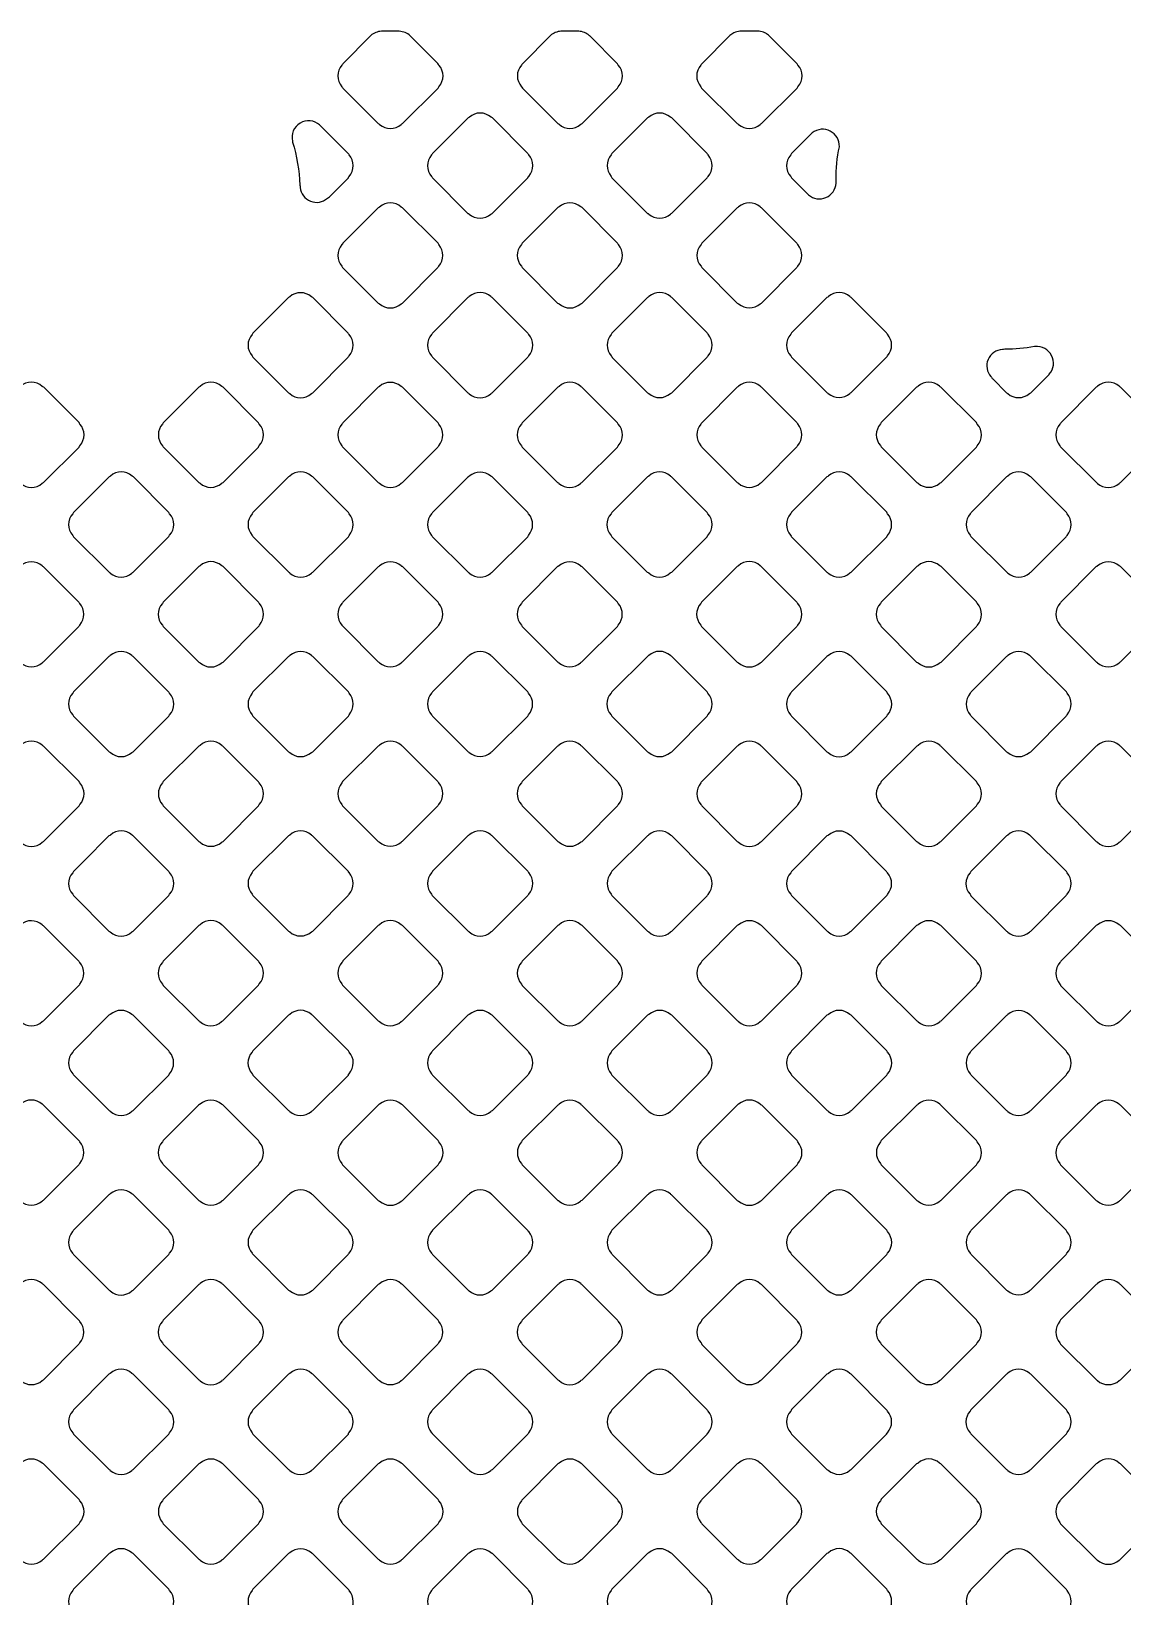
# Model space of a CAD drawing. Extents: x 3811 to 4077, y -444 to -307.
# Drawn here: x 3993.501 to 3994.812, y -378.822 to -376.942 of the extents above; entities that cross this region are included whole.
import ezdxf

# ---------------------------------------------------------------- set-up
doc = ezdxf.new("R2010")
doc.units = 0
doc.layers.add('gbr-dxf', color=7, linetype='Continuous')

msp = doc.modelspace()

# ---------------------------------------------------------------- linework, layer by layer
at = {"layer": 'gbr-dxf', "linetype": 'Continuous'}
for points in [[(3993.8743, -377.0088, -0.103612), (3993.8754, -377.0106), (3993.9179, -377.0531, -0.100054), (3993.9196, -377.0541, 0.379731), (3993.9455, -377.0541, -0.096265), (3993.9472, -377.0531), (3993.9898, -377.0105, -0.096266), (3993.9908, -377.0089, 0.379731), (3993.9908, -376.9829, -0.107718), (3993.9897, -376.981), (3993.9567, -376.948, -0.061973), (3993.9563, -376.9477, 0.180731), (3993.9433, -376.9423), (3993.9218, -376.9423, 0.176204), (3993.9091, -376.9474), (3993.8753, -376.9812, -0.096266), (3993.8743, -376.9828, 0.379731)], [(3994.09, -377.0088, -0.096265), (3994.091, -377.0104), (3994.1336, -377.053, -0.091913), (3994.1351, -377.054, 0.379731), (3994.1611, -377.054, -0.09572), (3994.1627, -377.053), (3994.2052, -377.0105, -0.096266), (3994.2062, -377.0088, 0.379731), (3994.2062, -376.9829, -0.100032), (3994.2052, -376.9812), (3994.1719, -376.9478, -0.034754), (3994.1717, -376.9477, -0.045322), (3994.1714, -376.9474, 0.176073), (3994.1587, -376.9423), (3994.1374, -376.9423, 0.175844), (3994.1247, -376.9474), (3994.091, -376.9812, -0.095916), (3994.09, -376.9828, 0.379731)], [(3994.3053, -377.0089, -0.087549), (3994.3062, -377.0104), (3994.3489, -377.0531, -0.09979), (3994.3507, -377.0541, 0.379731), (3994.3766, -377.0541, -0.096225), (3994.3783, -377.0531), (3994.4209, -377.0105, -0.095916), (3994.4219, -377.0088, 0.379731), (3994.4219, -376.9828, -0.087748), (3994.421, -376.9814), (3994.3864, -376.9468, 0.062876), (3994.3821, -376.9441, 0.090011), (3994.3753, -376.9423), (3994.3523, -376.9423, 0.093619), (3994.3451, -376.9441, 0.075399), (3994.3402, -376.9474), (3994.3063, -376.9813, -0.095916), (3994.3053, -376.9829, 0.379731)], [(3993.9821, -377.0907, 0.379214), (3993.9821, -377.1167, -0.10047), (3993.9831, -377.1184), (3994.0256, -377.1609, -0.096266), (3994.0272, -377.1618, 0.379289), (3994.0532, -377.1619, -0.095866), (3994.0548, -377.1609), (3994.0976, -377.1181, -0.095602), (3994.0986, -377.1165, 0.379214), (3994.0986, -377.0905, -0.096625), (3994.0976, -377.0889), (3994.0551, -377.0464, -0.100115), (3994.0534, -377.0454, 0.379672), (3994.0274, -377.0454, -0.096157), (3994.0258, -377.0464), (3993.9831, -377.0891, -0.095602)], [(3994.1977, -377.0906, 0.379293), (3994.1977, -377.1165, -0.091954), (3994.1986, -377.1181), (3994.2414, -377.1609, -0.087515), (3994.2429, -377.1618, 0.379731), (3994.2689, -377.1618, -0.096265), (3994.2705, -377.1608), (3994.313, -377.1183, -0.096111), (3994.314, -377.1167, 0.379289), (3994.314, -377.0907, -0.103582), (3994.313, -377.089), (3994.2703, -377.0463, -0.091703), (3994.2688, -377.0454, 0.379287), (3994.2429, -377.0454, -0.095612), (3994.2412, -377.0463), (3994.1986, -377.0889, -0.095602)], [(3993.815, -377.0743, -0.028076), (3993.8152, -377.0753, -0.064828), (3993.8239, -377.127, -0.044472), (3993.8244, -377.1299, 0.615546), (3993.8569, -377.1428, -0.047752), (3993.8594, -377.141), (3993.8821, -377.1183, -0.096266), (3993.883, -377.1166, 0.379731), (3993.883, -377.0906, -0.082756), (3993.8822, -377.0893), (3993.8482, -377.0553, -0.0231), (3993.8476, -377.0548, 0.734043)], [(3994.4132, -377.1167, -0.091558), (3994.4141, -377.1182), (3994.4346, -377.1387, 0.623374), (3994.4676, -377.1245), (3994.4676, -377.124, -0.004648), (3994.4676, -377.1209, -0.049597), (3994.4716, -377.0809, 0.635198), (3994.4391, -377.0641), (3994.4141, -377.0891, -0.096266), (3994.4132, -377.0907, 0.379731)], [(3993.8743, -377.2245, -0.091663), (3993.8752, -377.2261), (3993.9177, -377.2686, -0.103446), (3993.9195, -377.2696, 0.379731), (3993.9455, -377.2696, -0.096265), (3993.9471, -377.2686), (3993.9897, -377.226, -0.095916), (3993.9907, -377.2243, 0.379731), (3993.9907, -377.1984, -0.087549), (3993.9898, -377.1969), (3993.9471, -377.1542, -0.091913), (3993.9455, -377.1533, 0.379731), (3993.9196, -377.1533, -0.09572), (3993.9179, -377.1542), (3993.8753, -377.1969, -0.096266), (3993.8743, -377.1985, 0.379731)], [(3994.0898, -377.1984, 0.379293), (3994.0899, -377.2243, -0.103917), (3994.0909, -377.2261), (3994.1334, -377.2686, -0.100054), (3994.1351, -377.2696, 0.379731), (3994.1611, -377.2696, -0.096265), (3994.1627, -377.2687), (3994.2053, -377.226, -0.096111), (3994.2063, -377.2244, 0.379289), (3994.2063, -377.1984, -0.10703), (3994.2053, -377.1966), (3994.1627, -377.154, -0.095628), (3994.1611, -377.1531, 0.379287), (3994.1352, -377.1531, -0.095612), (3994.1335, -377.154), (3994.0908, -377.1968, -0.095602)], [(3994.3055, -377.1984, 0.379293), (3994.3055, -377.2243, -0.092348), (3994.3064, -377.2259), (3994.3491, -377.2686, -0.088202), (3994.3506, -377.2695, 0.379289), (3994.3766, -377.2695, -0.095866), (3994.3782, -377.2686), (3994.4207, -377.226, -0.095602), (3994.4217, -377.2244, 0.379214), (3994.4217, -377.1984, -0.104392), (3994.4207, -377.1966), (3994.3782, -377.1541, -0.091855), (3994.3766, -377.1532, 0.379672), (3994.3507, -377.1532, -0.095612), (3994.349, -377.1542), (3994.3064, -377.1968, -0.095535)], [(3993.7666, -377.3322, -0.091558), (3993.7676, -377.3337), (3993.8102, -377.3764, -0.087515), (3993.8117, -377.3774, 0.379731), (3993.8377, -377.3774, -0.096265), (3993.8393, -377.3764), (3993.8819, -377.3338, -0.095916), (3993.8829, -377.3321, 0.379731), (3993.8829, -377.3062, -0.087549), (3993.882, -377.3047), (3993.8393, -377.262, -0.091913), (3993.8377, -377.2611, 0.379731), (3993.8118, -377.2611, -0.09572), (3993.8101, -377.262), (3993.7676, -377.3046, -0.096266), (3993.7666, -377.3062, 0.379731)], [(3993.982, -377.3322, -0.09572), (3993.983, -377.3338), (3994.0257, -377.3765, -0.091964), (3994.0272, -377.3775, 0.379731), (3994.0532, -377.3775, -0.096265), (3994.0549, -377.3765), (3994.0976, -377.3338, -0.096558), (3994.0986, -377.3321, 0.379731), (3994.0986, -377.3062, -0.082756), (3994.0977, -377.3048), (3994.0547, -377.2618, -0.087515), (3994.0533, -377.2609, 0.379731), (3994.0273, -377.2609, -0.096265), (3994.0257, -377.2619), (3993.983, -377.3046, -0.096266), (3993.982, -377.3062, 0.379731)], [(3994.1977, -377.3321, -0.104099), (3994.1987, -377.3339), (3994.2411, -377.3764, -0.099711), (3994.2428, -377.3773, 0.378858), (3994.2687, -377.3773, -0.095506), (3994.2704, -377.3764), (3994.313, -377.3337, -0.095796), (3994.314, -377.3321, 0.379293), (3994.314, -377.3061, -0.107718), (3994.313, -377.3043), (3994.2706, -377.2619, -0.096266), (3994.2689, -377.2609, 0.379731), (3994.243, -377.2609, -0.09572), (3994.2413, -377.2619), (3994.1986, -377.3046, -0.096023), (3994.1977, -377.3062, 0.379672)], [(3994.4132, -377.3061, 0.379293), (3994.4132, -377.332, -0.092348), (3994.4141, -377.3336), (3994.4568, -377.3763, -0.087638), (3994.4583, -377.3772, 0.379731), (3994.4843, -377.3772, -0.095756), (3994.4859, -377.3762), (3994.5284, -377.3337, -0.09635), (3994.5294, -377.3321, 0.379672), (3994.5294, -377.3061, -0.103621), (3994.5284, -377.3043), (3994.4859, -377.2618, -0.091703), (3994.4843, -377.2609, 0.379239), (3994.4584, -377.2609, -0.095612), (3994.4567, -377.2618), (3994.4141, -377.3044, -0.095796)], [(3994.6536, -377.357, -0.043893), (3994.6557, -377.3598), (3994.6722, -377.3763, -0.095916), (3994.6738, -377.3773, 0.379731), (3994.6998, -377.3773, -0.096117), (3994.7015, -377.3763), (3994.7231, -377.3547, -0.014637), (3994.7237, -377.354, 0.685921), (3994.7065, -377.3209, -0.013507), (3994.7058, -377.321, -0.043407), (3994.6708, -377.3241), (3994.6702, -377.3241, -0.037602), (3994.6673, -377.3244, 0.630266)], [(3993.4433, -377.4139, 0.379293), (3993.4433, -377.4398, -0.095956), (3993.4443, -377.4415), (3993.487, -377.4842, -0.092072), (3993.4886, -377.4851, 0.379289), (3993.5145, -377.4851, -0.095506), (3993.5161, -377.4842), (3993.5588, -377.4415, -0.095602), (3993.5598, -377.4399, 0.379293), (3993.5598, -377.4139, -0.099964), (3993.5588, -377.4122), (3993.5163, -377.3697, -0.104584), (3993.5145, -377.3687, 0.379672), (3993.4885, -377.3686, -0.095612), (3993.4869, -377.3696), (3993.4443, -377.4122, -0.095602)], [(3993.6589, -377.4399, -0.087549), (3993.6598, -377.4414), (3993.7026, -377.4842, -0.083056), (3993.704, -377.485, 0.379731), (3993.73, -377.485, -0.09572), (3993.7316, -377.4841), (3993.7742, -377.4415, -0.096266), (3993.7752, -377.4398, 0.379731), (3993.7752, -377.4139, -0.087314), (3993.7743, -377.4124), (3993.7316, -377.3697, -0.091964), (3993.7301, -377.3687, 0.379731), (3993.7041, -377.3687, -0.096265), (3993.7024, -377.3697), (3993.6599, -377.4123, -0.095916), (3993.6589, -377.4139, 0.379731)], [(3993.8743, -377.4399, -0.087314), (3993.8752, -377.4414), (3993.9179, -377.4841, -0.09979), (3993.9196, -377.4851, 0.379731), (3993.9456, -377.4851, -0.09572), (3993.9472, -377.4841), (3993.9896, -377.4418), (3993.9897, -377.4416, -0.096266), (3993.9907, -377.44, 0.379731), (3993.9907, -377.414, -0.091745), (3993.9898, -377.4125), (3993.9471, -377.3698, -0.096121), (3993.9454, -377.3688, 0.379731), (3993.9194, -377.3688, -0.09572), (3993.9178, -377.3697), (3993.8753, -377.4123, -0.096266), (3993.8743, -377.4139, 0.379731)], [(3994.0898, -377.44, -0.100154), (3994.0908, -377.4417), (3994.1334, -377.4842, -0.095602), (3994.135, -377.4852, 0.379293), (3994.1609, -377.4852, -0.095956), (3994.1626, -377.4842), (3994.2052, -377.4416, -0.096332), (3994.2062, -377.4399, 0.379289), (3994.2062, -377.414, -0.095506), (3994.2052, -377.4123), (3994.1625, -377.3696, -0.082483), (3994.1611, -377.3687, 0.379293), (3994.1351, -377.3687, -0.095956), (3994.1335, -377.3697), (3994.0908, -377.4124, -0.096023), (3994.0898, -377.414, 0.379672)], [(3994.3053, -377.4139, 0.379214), (3994.3054, -377.4399, -0.104392), (3994.3064, -377.4417), (3994.3488, -377.484, -0.09979), (3994.3505, -377.485, 0.379731), (3994.3765, -377.485, -0.09572), (3994.3781, -377.484), (3994.4207, -377.4414, -0.096314), (3994.4217, -377.4398, 0.379703), (3994.4217, -377.4138, -0.107598), (3994.4207, -377.412), (3994.3782, -377.3695, -0.095935), (3994.3766, -377.3686, 0.379196), (3994.3507, -377.3686, -0.096157), (3994.349, -377.3695), (3994.3063, -377.4123, -0.095602)], [(3994.5209, -377.4397, -0.09148), (3994.5218, -377.4413), (3994.5646, -377.4841, -0.089936), (3994.5662, -377.485, 0.379506), (3994.5921, -377.485, -0.096117), (3994.5937, -377.484), (3994.595, -377.4828), (3994.6362, -377.4416, -0.096214), (3994.6372, -377.4399, 0.379672), (3994.6372, -377.414, -0.103621), (3994.6362, -377.4122), (3994.5936, -377.3695, -0.091364), (3994.592, -377.3686, 0.379293), (3994.5661, -377.3686, -0.095956), (3994.5644, -377.3696), (3994.5219, -377.4121, -0.096332), (3994.5209, -377.4138, 0.379289)], [(3994.7364, -377.4399, -0.091476), (3994.7373, -377.4414), (3994.7802, -377.4843, -0.08752), (3994.7816, -377.4852, 0.379293), (3994.8076, -377.4852, -0.096119), (3994.8092, -377.4842), (3994.852, -377.4415, -0.096128), (3994.8529, -377.4398, 0.379321), (3994.853, -377.4139, -0.082704), (3994.8521, -377.4125), (3994.8091, -377.3695, -0.08752), (3994.8076, -377.3686, 0.379293), (3994.7817, -377.3686, -0.09572), (3994.78, -377.3696), (3994.7374, -377.4123, -0.096111), (3994.7364, -377.4139, 0.379289)], [(3993.5511, -377.5218, 0.379293), (3993.5511, -377.5477, -0.087748), (3993.552, -377.5492), (3993.5948, -377.592, -0.082966), (3993.5962, -377.5929, 0.379289), (3993.6222, -377.5929, -0.095866), (3993.6238, -377.5919), (3993.6666, -377.5491, -0.095796), (3993.6675, -377.5475, 0.379293), (3993.6675, -377.5216, -0.092139), (3993.6666, -377.52), (3993.624, -377.4774, -0.096214), (3993.6224, -377.4764, 0.379672), (3993.5964, -377.4764, -0.095612), (3993.5948, -377.4774), (3993.552, -377.5201, -0.095602)], [(3993.7666, -377.5476, -0.087314), (3993.7675, -377.5491), (3993.8105, -377.592, -0.083121), (3993.8119, -377.5929, 0.379731), (3993.8378, -377.5929, -0.096265), (3993.8395, -377.5919), (3993.8821, -377.5493, -0.095916), (3993.883, -377.5477, 0.379731), (3993.883, -377.5217, -0.087549), (3993.8821, -377.5202), (3993.8393, -377.4774, -0.091913), (3993.8377, -377.4764, 0.379731), (3993.8118, -377.4764, -0.09572), (3993.8101, -377.4774), (3993.7676, -377.52, -0.096266), (3993.7666, -377.5216, 0.379731)], [(3993.9821, -377.5477, -0.091581), (3993.983, -377.5492), (3994.0258, -377.592, -0.08752), (3994.0273, -377.5929, 0.379293), (3994.0532, -377.5929, -0.096119), (3994.0549, -377.5919), (3994.0975, -377.5493, -0.096023), (3994.0984, -377.5477, 0.379289), (3994.0985, -377.5217, -0.087248), (3994.0975, -377.5202), (3994.0548, -377.4775, -0.09197), (3994.0532, -377.4766, 0.379293), (3994.0273, -377.4766, -0.096265), (3994.0257, -377.4775), (3994.0255, -377.4777), (3993.9831, -377.5201, -0.096314), (3993.9821, -377.5217, 0.379703)], [(3994.1975, -377.5477, -0.099812), (3994.1985, -377.5494), (3994.241, -377.5919, -0.095628), (3994.2427, -377.5928, 0.379731), (3994.2686, -377.5928, -0.096265), (3994.2703, -377.5919), (3994.3129, -377.5492, -0.095916), (3994.3139, -377.5476, 0.379731), (3994.3139, -377.5216, -0.096265), (3994.3129, -377.52), (3994.2702, -377.4773, -0.083056), (3994.2688, -377.4764, 0.379731), (3994.2428, -377.4764, -0.09572), (3994.2412, -377.4774), (3994.1985, -377.5201, -0.096266), (3994.1975, -377.5217, 0.379731)], [(3994.4131, -377.5475, -0.105621), (3994.4141, -377.5494), (3994.4566, -377.5919, -0.099711), (3994.4583, -377.5929, 0.379293), (3994.4843, -377.5928, -0.095956), (3994.4859, -377.5919), (3994.5285, -377.5492, -0.096214), (3994.5295, -377.5476, 0.379672), (3994.5295, -377.5217, -0.107598), (3994.5285, -377.5198), (3994.4859, -377.4772, -0.095602), (3994.4843, -377.4763, 0.379293), (3994.4584, -377.4763, -0.095956), (3994.4567, -377.4773), (3994.414, -377.5199, -0.096128), (3994.4131, -377.5216, 0.379506)], [(3994.6287, -377.5475, -0.089489), (3994.6296, -377.5491), (3994.6725, -377.592, -0.085481), (3994.674, -377.5929, 0.379506), (3994.6999, -377.5929, -0.095973), (3994.7015, -377.5919), (3994.7441, -377.5493, -0.096214), (3994.7451, -377.5477, 0.379672), (3994.7451, -377.5217, -0.091581), (3994.7442, -377.5202), (3994.7014, -377.4774, -0.095602), (3994.6998, -377.4764, 0.379293), (3994.6739, -377.4764, -0.095956), (3994.6722, -377.4774), (3994.6297, -377.52, -0.096128), (3994.6287, -377.5216, 0.379155)], [(3993.4434, -377.6554, -0.103612), (3993.4445, -377.6571), (3993.4868, -377.6995, -0.100054), (3993.4886, -377.7005, 0.379731), (3993.5145, -377.7005, -0.096265), (3993.5162, -377.6995), (3993.5587, -377.657, -0.095916), (3993.5596, -377.6554, 0.379731), (3993.5596, -377.6294, -0.091745), (3993.5587, -377.6279), (3993.5161, -377.5853, -0.096266), (3993.5145, -377.5843, 0.379731), (3993.4885, -377.5843, -0.09572), (3993.4869, -377.5853), (3993.4444, -377.6277, -0.096266), (3993.4434, -377.6294, 0.379731)], [(3993.6588, -377.6295, 0.379293), (3993.6588, -377.6554, -0.087314), (3993.6597, -377.6569), (3993.7026, -377.6998, -0.083343), (3993.704, -377.7007, 0.379672), (3993.73, -377.7007, -0.096117), (3993.7316, -377.6997), (3993.7744, -377.657, -0.095796), (3993.7754, -377.6553, 0.379214), (3993.7753, -377.6294, -0.091954), (3993.7744, -377.6278), (3993.7317, -377.5851, -0.096314), (3993.73, -377.5841, 0.379703), (3993.7041, -377.5841, -0.095612), (3993.7025, -377.5851), (3993.6597, -377.6278, -0.095796)], [(3993.8744, -377.6554, -0.082787), (3993.8753, -377.6568), (3993.918, -377.6995, -0.095602), (3993.9196, -377.7005, 0.379214), (3993.9456, -377.7005, -0.096625), (3993.9472, -377.6995), (3993.9897, -377.657, -0.095916), (3993.9907, -377.6554, 0.379289), (3993.9907, -377.6294, -0.092061), (3993.9898, -377.6279), (3993.9472, -377.5852, -0.095796), (3993.9455, -377.5843, 0.379293), (3993.9196, -377.5843, -0.096119), (3993.9179, -377.5853), (3993.8754, -377.6278, -0.095819), (3993.8744, -377.6295, 0.379289)], [(3994.0898, -377.6554, -0.091558), (3994.0908, -377.657), (3994.1335, -377.6997, -0.087515), (3994.1349, -377.7006, 0.379731), (3994.1609, -377.7006, -0.096265), (3994.1626, -377.6996), (3994.2052, -377.657, -0.095916), (3994.2061, -377.6554, 0.379731), (3994.2061, -377.6294, -0.087549), (3994.2052, -377.6279), (3994.1625, -377.5852, -0.091913), (3994.161, -377.5843, 0.379731), (3994.135, -377.5843, -0.09572), (3994.1334, -377.5852), (3994.0908, -377.6278, -0.096266), (3994.0898, -377.6294, 0.379731)], [(3994.3052, -377.6554, -0.099645), (3994.3062, -377.6571), (3994.3489, -377.6997, -0.095602), (3994.3505, -377.7007, 0.379293), (3994.3765, -377.7007, -0.095956), (3994.3781, -377.6997), (3994.4207, -377.6571, -0.096111), (3994.4217, -377.6554, 0.379229), (3994.4217, -377.6295, -0.095866), (3994.4207, -377.6278), (3994.3779, -377.585, -0.083), (3994.3765, -377.5841, 0.37925), (3994.3505, -377.5841, -0.096625), (3994.3489, -377.5851), (3994.3062, -377.6278, -0.096214), (3994.3052, -377.6294, 0.379672)], [(3994.5209, -377.6554, -0.103621), (3994.5219, -377.6571), (3994.5644, -377.6997, -0.099711), (3994.5661, -377.7007, 0.379293), (3994.5921, -377.7007, -0.095956), (3994.5937, -377.6997), (3994.6364, -377.6571, -0.096023), (3994.6373, -377.6554, 0.379672), (3994.6374, -377.6295, -0.107475), (3994.6363, -377.6276), (3994.5938, -377.5851, -0.095602), (3994.5921, -377.5841, 0.379214), (3994.5662, -377.5841, -0.096625), (3994.5645, -377.5851), (3994.5219, -377.6278, -0.096214), (3994.5209, -377.6294, 0.379672)], [(3994.7365, -377.6554, -0.087748), (3994.7374, -377.6569), (3994.7802, -377.6997, -0.083651), (3994.7816, -377.7006, 0.379229), (3994.8076, -377.7006, -0.095866), (3994.8092, -377.6996), (3994.8519, -377.657, -0.095585), (3994.8528, -377.6553, 0.379324), (3994.8528, -377.6294, -0.091581), (3994.8519, -377.6278), (3994.8093, -377.5852, -0.095602), (3994.8076, -377.5842, 0.379293), (3994.7817, -377.5843, -0.096265), (3994.78, -377.5852), (3994.7375, -377.6278, -0.095916), (3994.7365, -377.6294, 0.379731)], [(3993.5511, -377.7631, -0.095506), (3993.552, -377.7647), (3993.5948, -377.8075, -0.091317), (3993.5964, -377.8084, 0.378906), (3993.6223, -377.8084, -0.095866), (3993.6239, -377.8074), (3993.6666, -377.7648, -0.095895), (3993.6675, -377.7632, 0.379293), (3993.6675, -377.7372, -0.083235), (3993.6666, -377.7358), (3993.6237, -377.6929, -0.087639), (3993.6222, -377.692, 0.379731), (3993.5963, -377.692, -0.09572), (3993.5946, -377.6929), (3993.5521, -377.7355, -0.096332), (3993.5511, -377.7371, 0.379289)], [(3993.7666, -377.7632, -0.087254), (3993.7675, -377.7647), (3993.8104, -377.8075, -0.082483), (3993.8117, -377.8084, 0.378906), (3993.8377, -377.8084, -0.095506), (3993.8393, -377.8074), (3993.8821, -377.7647, -0.095602), (3993.8831, -377.763, 0.379293), (3993.883, -377.7371, -0.091954), (3993.8821, -377.7355), (3993.8395, -377.6929, -0.096266), (3993.8379, -377.692, 0.379731), (3993.8119, -377.692, -0.09572), (3993.8103, -377.6929), (3993.7676, -377.7356, -0.096023), (3993.7666, -377.7373, 0.379672)], [(3993.9821, -377.7631, -0.087343), (3993.983, -377.7646), (3994.0259, -377.8074, -0.082648), (3994.0273, -377.8083, 0.378943), (3994.0532, -377.8083, -0.095866), (3994.0548, -377.8073), (3994.0975, -377.7647, -0.095602), (3994.0985, -377.763, 0.379293), (3994.0984, -377.7371, -0.087748), (3994.0975, -377.7356), (3994.0548, -377.6929, -0.091964), (3994.0533, -377.692, 0.379731), (3994.0273, -377.692, -0.096265), (3994.0257, -377.6929), (3993.9831, -377.7355, -0.096314), (3993.9821, -377.7371, 0.379703)], [(3994.1975, -377.7631, -0.09572), (3994.1985, -377.7647), (3994.2412, -377.8074, -0.092072), (3994.2428, -377.8084, 0.379289), (3994.2687, -377.8084, -0.095506), (3994.2704, -377.8074), (3994.3129, -377.7649, -0.095796), (3994.3139, -377.7632, 0.378943), (3994.3139, -377.7373, -0.099971), (3994.3129, -377.7356), (3994.2701, -377.6928, -0.087645), (3994.2687, -377.6919, 0.379293), (3994.2427, -377.6919, -0.095956), (3994.2411, -377.6929), (3994.1985, -377.7355, -0.096266), (3994.1975, -377.7371, 0.379731)], [(3994.413, -377.7632, -0.099645), (3994.414, -377.7649), (3994.4567, -377.8075, -0.095535), (3994.4583, -377.8085, 0.379214), (3994.4843, -377.8085, -0.095956), (3994.4859, -377.8075), (3994.5285, -377.7649, -0.095819), (3994.5295, -377.7633, 0.379289), (3994.5295, -377.7373, -0.095866), (3994.5286, -377.7357), (3994.4857, -377.6928, -0.083), (3994.4843, -377.6919, 0.379293), (3994.4584, -377.6919, -0.096625), (3994.4567, -377.6929), (3994.414, -377.7356, -0.096121), (3994.4131, -377.7372, 0.379672)], [(3994.6287, -377.7632, -0.099645), (3994.6297, -377.7649), (3994.6722, -377.8074, -0.095602), (3994.6738, -377.8084, 0.379293), (3994.6998, -377.8084, -0.096265), (3994.7014, -377.8074), (3994.7441, -377.7647, -0.096314), (3994.7451, -377.763, 0.379672), (3994.7451, -377.7371, -0.096157), (3994.7442, -377.7355), (3994.7016, -377.6929, -0.099849), (3994.6999, -377.6919, 0.379293), (3994.674, -377.692, -0.096625), (3994.6723, -377.6929), (3994.6297, -377.7356, -0.096121), (3994.6287, -377.7373, 0.379672)], [(3993.4433, -377.8709, -0.099645), (3993.4443, -377.8726), (3993.4869, -377.9152, -0.095824), (3993.4886, -377.9162, 0.379293), (3993.5145, -377.9162, -0.096625), (3993.5162, -377.9152), (3993.5285, -377.9029), (3993.5588, -377.8726, -0.096214), (3993.5598, -377.8709, 0.379672), (3993.5598, -377.845, -0.091581), (3993.5589, -377.8434), (3993.5161, -377.8007, -0.095602), (3993.5145, -377.7997, 0.379293), (3993.4885, -377.7997, -0.095956), (3993.4869, -377.8007), (3993.4443, -377.8433, -0.096214), (3993.4433, -377.8449, 0.379672)], [(3993.6589, -377.8709, -0.095649), (3993.6599, -377.8725), (3993.7025, -377.9151, -0.091913), (3993.704, -377.9161, 0.379731), (3993.73, -377.9161, -0.09572), (3993.7316, -377.9151), (3993.7743, -377.8725, -0.095602), (3993.7752, -377.8709, 0.378906), (3993.7752, -377.8449, -0.082704), (3993.7744, -377.8435), (3993.7315, -377.8007, -0.08752), (3993.73, -377.7998, 0.378815), (3993.7041, -377.7998, -0.095506), (3993.7025, -377.8007), (3993.6599, -377.8433, -0.095296), (3993.6589, -377.845, 0.379239)], [(3993.8743, -377.8709, -0.082704), (3993.8751, -377.8723), (3993.9179, -377.9151, -0.095602), (3993.9195, -377.916, 0.379293), (3993.9455, -377.916, -0.096265), (3993.9471, -377.915), (3993.9897, -377.8724, -0.095916), (3993.9907, -377.8708, 0.379731), (3993.9907, -377.8448, -0.096265), (3993.9897, -377.8432), (3993.9473, -377.8007, -0.100335), (3993.9455, -377.7997, 0.379672), (3993.9196, -377.7997, -0.095612), (3993.918, -377.8006), (3993.8752, -377.8434, -0.095602), (3993.8743, -377.845, 0.378906)], [(3994.0898, -377.8708, -0.087314), (3994.0907, -377.8723), (3994.1337, -377.9152, -0.083056), (3994.1351, -377.9161, 0.379731), (3994.161, -377.9161, -0.09572), (3994.1627, -377.9151), (3994.2053, -377.8725, -0.096266), (3994.2063, -377.8709, 0.379731), (3994.2063, -377.8449, -0.087314), (3994.2053, -377.8434), (3994.1625, -377.8006, -0.091913), (3994.161, -377.7997, 0.379731), (3994.135, -377.7997, -0.09572), (3994.1334, -377.8006), (3994.0908, -377.8432, -0.096266), (3994.0898, -377.8448, 0.379731)], [(3994.3053, -377.8449, 0.379214), (3994.3054, -377.8709, -0.096625), (3994.3063, -377.8725), (3994.3491, -377.9152, -0.091913), (3994.3506, -377.9162, 0.379731), (3994.3766, -377.9162, -0.09572), (3994.3782, -377.9152), (3994.4207, -377.8727, -0.096332), (3994.4217, -377.8711, 0.379321), (3994.4217, -377.8451, -0.099643), (3994.4207, -377.8434), (3994.378, -377.8007, -0.087645), (3994.3765, -377.7997, 0.378815), (3994.3506, -377.7997, -0.095866), (3994.3489, -377.8007), (3994.3063, -377.8433, -0.095602)], [(3994.5209, -377.871, -0.099713), (3994.5219, -377.8727), (3994.5644, -377.9152, -0.095535), (3994.566, -377.9162, 0.379293), (3994.592, -377.9162, -0.096625), (3994.5936, -377.9152), (3994.6362, -377.8726, -0.096111), (3994.6372, -377.8709, 0.379289), (3994.6372, -377.845, -0.095866), (3994.6363, -377.8434), (3994.5935, -377.8006, -0.083), (3994.5921, -377.7997, 0.379293), (3994.5662, -377.7998, -0.096625), (3994.5645, -377.8007), (3994.5219, -377.8434, -0.096314), (3994.5209, -377.8451, 0.379672)], [(3994.7364, -377.8709, -0.099645), (3994.7374, -377.8726), (3994.78, -377.9153, -0.095602), (3994.7816, -377.9162, 0.379293), (3994.8076, -377.9162, -0.095956), (3994.8092, -377.9152), (3994.852, -377.8725, -0.096314), (3994.8529, -377.8709, 0.379703), (3994.853, -377.8449, -0.095612), (3994.852, -377.8433), (3994.8093, -377.8006, -0.099849), (3994.8076, -377.7996, 0.379293), (3994.7817, -377.7997, -0.09572), (3994.78, -377.8006), (3994.7374, -377.8433, -0.096214), (3994.7364, -377.845, 0.379672)], [(3993.5511, -377.9787, -0.091745), (3993.552, -377.9803), (3993.5947, -378.023, -0.087638), (3993.5962, -378.0239, 0.379731), (3993.6222, -378.0239, -0.096265), (3993.6238, -378.0229), (3993.6665, -377.9802, -0.095916), (3993.6675, -377.9786, 0.379731), (3993.6675, -377.9526, -0.083172), (3993.6666, -377.9512), (3993.6238, -377.9084, -0.087516), (3993.6224, -377.9075, 0.379731), (3993.5964, -377.9075, -0.095612), (3993.5947, -377.9085), (3993.5644, -377.9388), (3993.5521, -377.9511, -0.095628), (3993.5511, -377.9528, 0.379731)], [(3993.7666, -377.9786, -0.095866), (3993.7676, -377.9802), (3993.8102, -378.0229, -0.091364), (3993.8117, -378.0238, 0.379214), (3993.8377, -378.0238, -0.096625), (3993.8393, -378.0228), (3993.8819, -377.9802, -0.096121), (3993.8829, -377.9786, 0.379672), (3993.8829, -377.9526, -0.083163), (3993.8821, -377.9512), (3993.8392, -377.9084, -0.087175), (3993.8377, -377.9075, 0.379293), (3993.8118, -377.9075, -0.095956), (3993.8101, -377.9085), (3993.7676, -377.951, -0.096128), (3993.7666, -377.9526, 0.379289)], [(3993.982, -377.9786, -0.087248), (3993.9829, -377.9801), (3994.0259, -378.0231, -0.082483), (3994.0273, -378.0239, 0.379293), (3994.0532, -378.0239, -0.095956), (3994.0549, -378.0229), (3994.0976, -377.9802, -0.095916), (3994.0986, -377.9786, 0.379731), (3994.0986, -377.9526, -0.091745), (3994.0976, -377.951), (3994.0549, -377.9083, -0.096111), (3994.0533, -377.9074, 0.379321), (3994.0273, -377.9073, -0.095506), (3994.0257, -377.9083), (3993.983, -377.951, -0.095796), (3993.982, -377.9527, 0.378815)], [(3994.1977, -377.9526, 0.379293), (3994.1977, -377.9786, -0.091558), (3994.1986, -377.9802), (3994.2414, -378.023, -0.087638), (3994.2429, -378.0239, 0.379289), (3994.2689, -378.0239, -0.095506), (3994.2705, -378.0229), (3994.3131, -377.9804, -0.095602), (3994.314, -377.9788, 0.379293), (3994.314, -377.9528, -0.099964), (3994.313, -377.9511), (3994.2703, -377.9084, -0.087978), (3994.2688, -377.9075, 0.379672), (3994.2429, -377.9074, -0.095612), (3994.2412, -377.9084), (3994.1986, -377.951, -0.095796)], [(3994.4132, -377.9787, -0.096157), (3994.4141, -377.9803), (3994.4568, -378.023, -0.09197), (3994.4583, -378.0239, 0.379293), (3994.4843, -378.0239, -0.096625), (3994.4859, -378.0229), (3994.5284, -377.9804, -0.096111), (3994.5294, -377.9788, 0.379289), (3994.5294, -377.9528, -0.099643), (3994.5284, -377.9511), (3994.4858, -377.9085, -0.08752), (3994.4843, -377.9076, 0.379293), (3994.4584, -377.9076, -0.096625), (3994.4567, -377.9086), (3994.4142, -377.9511, -0.096314), (3994.4132, -377.9528, 0.379672)], [(3994.6285, -377.9787, -0.095649), (3994.6295, -377.9804), (3994.6723, -378.0231, -0.091364), (3994.6738, -378.0241, 0.379293), (3994.6998, -378.024, -0.096265), (3994.7014, -378.0231), (3994.7441, -377.9803, -0.096111), (3994.7451, -377.9787, 0.379289), (3994.7451, -377.9527, -0.082787), (3994.7443, -377.9514), (3994.7013, -377.9084, -0.08752), (3994.6998, -377.9075, 0.379293), (3994.6739, -377.9075, -0.096119), (3994.6722, -377.9085), (3994.6295, -377.9511, -0.096214), (3994.6286, -377.9528, 0.379703)], [(3993.4434, -378.0604, 0.379293), (3993.4434, -378.0864, -0.095956), (3993.4444, -378.088), (3993.487, -378.1306, -0.092072), (3993.4886, -378.1316, 0.379289), (3993.5145, -378.1316, -0.095506), (3993.5161, -378.1306), (3993.5587, -378.0881, -0.095796), (3993.5597, -378.0864, 0.379293), (3993.5596, -378.0605, -0.09572), (3993.5587, -378.0588), (3993.5162, -378.0164, -0.10046), (3993.5145, -378.0154, 0.379321), (3993.4885, -378.0153, -0.09527), (3993.4869, -378.0163), (3993.4444, -378.0588, -0.095602)], [(3993.6588, -378.0864, -0.094605), (3993.6598, -378.088), (3993.7024, -378.1307, -0.087175), (3993.7039, -378.1316, 0.379293), (3993.7299, -378.1316, -0.095956), (3993.7315, -378.1306), (3993.7742, -378.0879, -0.096214), (3993.7752, -378.0863, 0.379672), (3993.7752, -378.0603, -0.082792), (3993.7744, -378.0589), (3993.7315, -378.0161, -0.08752), (3993.73, -378.0152, 0.379293), (3993.7041, -378.0152, -0.09572), (3993.7024, -378.0162), (3993.6598, -378.0588, -0.096227), (3993.6588, -378.0605, 0.379415)], [(3993.8743, -378.0863, -0.09148), (3993.8752, -378.0879), (3993.9179, -378.1305, -0.103498), (3993.9196, -378.1316, 0.379293), (3993.9456, -378.1315, -0.095956), (3993.9472, -378.1306), (3993.9897, -378.0881, -0.096214), (3993.9907, -378.0864, 0.379672), (3993.9907, -378.0605, -0.087613), (3993.9898, -378.059), (3993.947, -378.0161, -0.091578), (3993.9454, -378.0152, 0.379293), (3993.9194, -378.0152, -0.095956), (3993.9178, -378.0162), (3993.8753, -378.0587, -0.096332), (3993.8743, -378.0604, 0.379289)], [(3994.0899, -378.0864, -0.091685), (3994.0908, -378.088), (3994.1336, -378.1308, -0.087516), (3994.1351, -378.1317, 0.379731), (3994.1611, -378.1317, -0.09572), (3994.1627, -378.1307), (3994.2053, -378.0881, -0.095628), (3994.2063, -378.0865, 0.379731), (3994.2063, -378.0605, -0.104215), (3994.2053, -378.0587), (3994.1627, -378.0161, -0.091964), (3994.1611, -378.0152, 0.379731), (3994.1351, -378.0152, -0.096265), (3994.1335, -378.0161), (3994.0908, -378.0588, -0.095916), (3994.0899, -378.0604, 0.379731)], [(3994.3055, -378.0864, -0.091581), (3994.3064, -378.0879), (3994.3492, -378.1307, -0.086956), (3994.3506, -378.1316, 0.378943), (3994.3766, -378.1316, -0.095866), (3994.3782, -378.1306), (3994.4207, -378.0881, -0.095796), (3994.4217, -378.0864, 0.378894), (3994.4217, -378.0605, -0.099534), (3994.4207, -378.0588), (3994.3781, -378.0162, -0.086956), (3994.3766, -378.0153, 0.379214), (3994.3507, -378.0153, -0.096625), (3994.349, -378.0163), (3994.3065, -378.0588, -0.096121), (3994.3055, -378.0604, 0.379672)], [(3994.5209, -378.0864, -0.096157), (3994.5218, -378.088), (3994.5646, -378.1308, -0.091364), (3994.5661, -378.1317, 0.379214), (3994.5921, -378.1317, -0.096625), (3994.5937, -378.1307), (3994.6362, -378.0882, -0.095916), (3994.6372, -378.0866, 0.379289), (3994.6372, -378.0606, -0.099971), (3994.6362, -378.0589), (3994.5935, -378.0162, -0.08752), (3994.592, -378.0153, 0.379214), (3994.5661, -378.0153, -0.095956), (3994.5644, -378.0163), (3994.5219, -378.0588, -0.096023), (3994.5209, -378.0604, 0.379672)], [(3994.7364, -378.0865, -0.095506), (3994.7373, -378.0882), (3994.78, -378.1308, -0.091205), (3994.7815, -378.1318, 0.379214), (3994.8075, -378.1317, -0.095956), (3994.8091, -378.1308), (3994.8518, -378.088, -0.096023), (3994.8528, -378.0864, 0.379672), (3994.8528, -378.0604, -0.082876), (3994.852, -378.059), (3994.8091, -378.0162, -0.08752), (3994.8076, -378.0153, 0.37925), (3994.7817, -378.0153, -0.096625), (3994.78, -378.0163), (3994.7374, -378.059, -0.096332), (3994.7364, -378.0606, 0.379289)], [(3993.5511, -378.1941, -0.087248), (3993.552, -378.1956), (3993.5948, -378.2384, -0.082648), (3993.5962, -378.2393, 0.379293), (3993.6222, -378.2393, -0.096265), (3993.6238, -378.2383), (3993.6664, -378.1957, -0.095916), (3993.6674, -378.1941, 0.379731), (3993.6674, -378.1681, -0.087549), (3993.6665, -378.1666), (3993.6238, -378.1239, -0.091804), (3993.6222, -378.123, 0.379672), (3993.5963, -378.123, -0.096157), (3993.5946, -378.124), (3993.552, -378.1666, -0.095602), (3993.5511, -378.1682, 0.378906)], [(3993.7665, -378.1941, -0.094068), (3993.7674, -378.1957), (3993.8103, -378.2385, -0.086956), (3993.8117, -378.2394, 0.379293), (3993.8377, -378.2394, -0.095956), (3993.8393, -378.2385), (3993.8821, -378.1957, -0.096214), (3993.883, -378.1941, 0.379672), (3993.8831, -378.1681, -0.082792), (3993.8822, -378.1667), (3993.8392, -378.1238, -0.086956), (3993.8377, -378.1229, 0.379293), (3993.8118, -378.1229, -0.095956), (3993.8101, -378.1239), (3993.7675, -378.1665, -0.096128), (3993.7665, -378.1682, 0.379506)], [(3993.9821, -378.1941, -0.095506), (3993.9831, -378.1958), (3994.0258, -378.2385, -0.09197), (3994.0274, -378.2394, 0.378943), (3994.0533, -378.2394, -0.095506), (3994.055, -378.2385), (3994.0976, -378.1958, -0.095535), (3994.0986, -378.1942, 0.379214), (3994.0986, -378.1682, -0.083792), (3994.0977, -378.1668), (3994.0547, -378.1239, -0.087638), (3994.0533, -378.123, 0.379731), (3994.0273, -378.123, -0.096265), (3994.0257, -378.124), (3993.9831, -378.1665, -0.096111), (3993.9821, -378.1682, 0.379321)], [(3994.1977, -378.1683, 0.379293), (3994.1977, -378.1942, -0.091956), (3994.1986, -378.1958), (3994.2413, -378.2385, -0.087516), (3994.2428, -378.2394, 0.379289), (3994.2687, -378.2394, -0.095866), (3994.2704, -378.2385), (3994.313, -378.1958, -0.095796), (3994.314, -378.1941, 0.379293), (3994.314, -378.1682, -0.104392), (3994.313, -378.1664), (3994.2705, -378.1239, -0.09246), (3994.2689, -378.123, 0.379672), (3994.243, -378.123, -0.096157), (3994.2413, -378.1239), (3994.1986, -378.1666, -0.095796)], [(3994.4132, -378.1941, -0.091558), (3994.4141, -378.1957), (3994.457, -378.2385, -0.087857), (3994.4584, -378.2394, 0.379672), (3994.4844, -378.2394, -0.096157), (3994.486, -378.2385), (3994.5286, -378.1959, -0.095602), (3994.5295, -378.1943, 0.378906), (3994.5295, -378.1683, -0.099534), (3994.5285, -378.1666), (3994.4858, -378.1239, -0.086956), (3994.4843, -378.123, 0.379293), (3994.4584, -378.123, -0.095956), (3994.4567, -378.124), (3994.4142, -378.1665, -0.096266), (3994.4132, -378.1681, 0.379731)], [(3994.6287, -378.1942, -0.095506), (3994.6297, -378.1959), (3994.6723, -378.2385, -0.09197), (3994.6738, -378.2394, 0.379293), (3994.6998, -378.2394, -0.09572), (3994.7014, -378.2384), (3994.7439, -378.1959, -0.096214), (3994.7449, -378.1943, 0.379703), (3994.7449, -378.1683, -0.100154), (3994.7439, -378.1666), (3994.7013, -378.124, -0.087645), (3994.6998, -378.1231, 0.379293), (3994.6739, -378.1231, -0.095956), (3994.6722, -378.1241), (3994.6297, -378.1666, -0.096332), (3994.6287, -378.1683, 0.379289)], [(3993.4433, -378.276, 0.379293), (3993.4433, -378.3019, -0.096625), (3993.4443, -378.3036), (3993.4869, -378.3461, -0.091964), (3993.4884, -378.3471, 0.379731), (3993.5144, -378.3471, -0.096265), (3993.516, -378.3461), (3993.5587, -378.3035, -0.096121), (3993.5596, -378.3018, 0.379672), (3993.5597, -378.2759, -0.100266), (3993.5587, -378.2742), (3993.5162, -378.2317, -0.103498), (3993.5145, -378.2307, 0.378906), (3993.4885, -378.2307, -0.095506), (3993.4869, -378.2317), (3993.4443, -378.2743, -0.095394)], [(3993.6588, -378.3018, -0.087248), (3993.6597, -378.3033), (3993.7027, -378.3463, -0.082483), (3993.704, -378.3471, 0.379293), (3993.73, -378.3471, -0.095956), (3993.7316, -378.3461), (3993.7742, -378.3036, -0.096332), (3993.7752, -378.3019, 0.379289), (3993.7752, -378.276, -0.087248), (3993.7743, -378.2745), (3993.7315, -378.2316, -0.091364), (3993.7299, -378.2307, 0.379293), (3993.704, -378.2307, -0.095956), (3993.7023, -378.2317), (3993.6598, -378.2742, -0.096332), (3993.6588, -378.2759, 0.379289)], [(3993.8743, -378.302, -0.087343), (3993.8752, -378.3034), (3993.9179, -378.3462, -0.099711), (3993.9196, -378.3472, 0.379293), (3993.9456, -378.3472, -0.095956), (3993.9472, -378.3462), (3993.9899, -378.3036, -0.096214), (3993.9908, -378.3019, 0.379672), (3993.9909, -378.276, -0.087343), (3993.9899, -378.2745), (3993.9471, -378.2316, -0.091364), (3993.9455, -378.2307, 0.379293), (3993.9196, -378.2307, -0.095956), (3993.9179, -378.2317), (3993.8753, -378.2744, -0.096214), (3993.8743, -378.276, 0.379672)], [(3994.0899, -378.3019, -0.095866), (3994.0909, -378.3036), (3994.1335, -378.3462, -0.09197), (3994.1351, -378.3471, 0.379293), (3994.161, -378.3471, -0.096625), (3994.1627, -378.3461), (3994.2053, -378.3036, -0.095916), (3994.2063, -378.3019, 0.379731), (3994.2063, -378.2759, -0.083235), (3994.2054, -378.2745), (3994.1626, -378.2317, -0.088202), (3994.1611, -378.2308, 0.379289), (3994.1351, -378.2308, -0.095866), (3994.1335, -378.2318), (3994.0909, -378.2744, -0.095796), (3994.0899, -378.276, 0.378906)], [(3994.3054, -378.3019, -0.09572), (3994.3064, -378.3035), (3994.3491, -378.3463, -0.091437), (3994.3506, -378.3472, 0.379731), (3994.3766, -378.3472, -0.096265), (3994.3782, -378.3462), (3994.4209, -378.3036, -0.095916), (3994.4218, -378.302, 0.379731), (3994.4218, -378.276, -0.100266), (3994.4208, -378.2743), (3994.3784, -378.2318, -0.103868), (3994.3766, -378.2307, 0.379731), (3994.3506, -378.2307, -0.095756), (3994.349, -378.2317), (3994.3064, -378.2743, -0.096266), (3994.3054, -378.2759, 0.379731)], [(3994.521, -378.276, 0.379293), (3994.521, -378.3019, -0.091954), (3994.522, -378.3035), (3994.5647, -378.3462, -0.087638), (3994.5661, -378.3471, 0.379289), (3994.5921, -378.3471, -0.095506), (3994.5937, -378.3461), (3994.6363, -378.3036, -0.095602), (3994.6372, -378.302, 0.379293), (3994.6372, -378.276, -0.099964), (3994.6362, -378.2743), (3994.5936, -378.2317, -0.087638), (3994.5922, -378.2308, 0.379289), (3994.5662, -378.2308, -0.095506), (3994.5646, -378.2317), (3994.522, -378.2743, -0.095602)], [(3994.7364, -378.302, -0.091745), (3994.7373, -378.3035), (3994.78, -378.3462, -0.087638), (3994.7815, -378.3471, 0.379731), (3994.8075, -378.3471, -0.096265), (3994.8091, -378.3461), (3994.8517, -378.3036, -0.095916), (3994.8527, -378.3019, 0.379731), (3994.8527, -378.2759, -0.087748), (3994.8518, -378.2745), (3994.8091, -378.2318, -0.091964), (3994.8075, -378.2308, 0.379731), (3994.7815, -378.2308, -0.096265), (3994.7799, -378.2318), (3994.7374, -378.2743, -0.095916), (3994.7364, -378.276, 0.379731)], [(3993.551, -378.4096, -0.090178), (3993.5519, -378.4112), (3993.5948, -378.4541, -0.083), (3993.5962, -378.455, 0.37925), (3993.6222, -378.4549, -0.096625), (3993.6238, -378.454), (3993.6665, -378.4112, -0.096214), (3993.6675, -378.4096, 0.379672), (3993.6675, -378.3837, -0.092162), (3993.6666, -378.3821), (3993.6238, -378.3393, -0.095895), (3993.6222, -378.3384, 0.379293), (3993.5963, -378.3384, -0.095956), (3993.5946, -378.3394), (3993.5519, -378.382, -0.096227), (3993.551, -378.3837, 0.379415)], [(3993.7666, -378.4097, -0.082704), (3993.7674, -378.411), (3993.8103, -378.4539, -0.095535), (3993.8119, -378.4549, 0.379214), (3993.8379, -378.4549, -0.095956), (3993.8395, -378.4539), (3993.882, -378.4114, -0.096266), (3993.883, -378.4098, 0.379289), (3993.883, -378.3838, -0.091476), (3993.8821, -378.3822), (3993.8393, -378.3395, -0.095602), (3993.8377, -378.3385, 0.379214), (3993.8118, -378.3385, -0.096625), (3993.8101, -378.3395), (3993.7676, -378.3821, -0.095916), (3993.7666, -378.3837, 0.379289)], [(3993.9821, -378.3838, 0.37925), (3993.9821, -378.4098, -0.092348), (3993.9831, -378.4113), (3994.0258, -378.454, -0.087638), (3994.0272, -378.4549, 0.379731), (3994.0532, -378.4549, -0.096265), (3994.0549, -378.454), (3994.0976, -378.4113, -0.096314), (3994.0986, -378.4096, 0.379703), (3994.0986, -378.3837, -0.082792), (3994.0977, -378.3823), (3994.0548, -378.3394, -0.0873), (3994.0534, -378.3385, 0.379148), (3994.0274, -378.3385, -0.096157), (3994.0258, -378.3395), (3993.9831, -378.3822, -0.095796)], [(3994.1977, -378.4096, -0.100032), (3994.1987, -378.4113), (3994.2413, -378.4539, -0.095916), (3994.2429, -378.4549, 0.379731), (3994.2689, -378.4549, -0.096265), (3994.2705, -378.4539), (3994.313, -378.4114, -0.095916), (3994.314, -378.4098, 0.379731), (3994.314, -378.3838, -0.096265), (3994.313, -378.3822), (3994.2702, -378.3394, -0.083076), (3994.2688, -378.3385, 0.379731), (3994.2428, -378.3385, -0.09572), (3994.2412, -378.3395), (3994.1986, -378.382, -0.096266), (3994.1977, -378.3837, 0.379731)], [(3994.4132, -378.4098, -0.091558), (3994.4141, -378.4113), (3994.4568, -378.454, -0.087516), (3994.4583, -378.4549, 0.379731), (3994.4843, -378.4549, -0.09572), (3994.4859, -378.4539), (3994.5285, -378.4113, -0.095628), (3994.5295, -378.4097, 0.379731), (3994.5295, -378.3837, -0.104215), (3994.5285, -378.3819), (3994.486, -378.3394, -0.091964), (3994.4845, -378.3385, 0.379731), (3994.4585, -378.3385, -0.096265), (3994.4568, -378.3395), (3994.4142, -378.3821, -0.096266), (3994.4132, -378.3838, 0.379731)], [(3994.6287, -378.4096, -0.091685), (3994.6297, -378.4112), (3994.6724, -378.4539, -0.086956), (3994.6738, -378.4548, 0.379731), (3994.6998, -378.4548, -0.096265), (3994.7014, -378.4538), (3994.7439, -378.4113, -0.095916), (3994.7449, -378.4097, 0.379731), (3994.7449, -378.3837, -0.100266), (3994.7439, -378.382), (3994.7013, -378.3394, -0.087638), (3994.6998, -378.3385, 0.379731), (3994.6739, -378.3385, -0.096265), (3994.6722, -378.3395), (3994.6297, -378.382, -0.095916), (3994.6287, -378.3837, 0.379731)], [(3993.4433, -378.5173, -0.105621), (3993.4444, -378.5191), (3993.4869, -378.5616, -0.099711), (3993.4886, -378.5626, 0.379293), (3993.5145, -378.5626, -0.095956), (3993.5162, -378.5616), (3993.5587, -378.5191, -0.096332), (3993.5596, -378.5175, 0.379289), (3993.5597, -378.4915, -0.09148), (3993.5587, -378.49), (3993.516, -378.4472, -0.095602), (3993.5143, -378.4462, 0.379293), (3993.4884, -378.4463, -0.095956), (3993.4867, -378.4472), (3993.4443, -378.4897, -0.096128), (3993.4433, -378.4913, 0.379506)], [(3993.6588, -378.5175, -0.087254), (3993.6597, -378.5189), (3993.7027, -378.5619, -0.083), (3993.704, -378.5628, 0.379293), (3993.73, -378.5628, -0.096119), (3993.7316, -378.5618), (3993.7744, -378.5191, -0.096214), (3993.7753, -378.5174, 0.379703), (3993.7754, -378.4915, -0.09185), (3993.7744, -378.4899), (3993.7317, -378.4472, -0.095895), (3993.73, -378.4462, 0.379293), (3993.7041, -378.4462, -0.096265), (3993.7024, -378.4472), (3993.6598, -378.4899, -0.096314), (3993.6588, -378.4915, 0.379672)], [(3993.8744, -378.5175, -0.082225), (3993.8753, -378.5189), (3993.918, -378.5616, -0.095535), (3993.9196, -378.5626, 0.379293), (3993.9456, -378.5626, -0.096625), (3993.9472, -378.5616), (3993.9897, -378.5191, -0.096111), (3993.9907, -378.5175, 0.379289), (3993.9907, -378.4915, -0.091476), (3993.9898, -378.4899), (3993.9472, -378.4473, -0.095796), (3993.9455, -378.4463, 0.379293), (3993.9196, -378.4464, -0.096625), (3993.9179, -378.4473), (3993.8754, -378.4899, -0.096111), (3993.8744, -378.4915, 0.379289)], [(3994.0898, -378.4915, 0.379293), (3994.0899, -378.5175, -0.095956), (3994.0908, -378.5191), (3994.1335, -378.5618, -0.092406), (3994.1351, -378.5627, 0.379672), (3994.161, -378.5628, -0.095612), (3994.1627, -378.5618), (3994.2054, -378.5191, -0.095602), (3994.2063, -378.5175, 0.379293), (3994.2063, -378.4915, -0.095956), (3994.2053, -378.4899), (3994.1625, -378.4471, -0.08348), (3994.1611, -378.4462, 0.379672), (3994.1352, -378.4462, -0.095612), (3994.1335, -378.4471), (3994.0908, -378.4899, -0.095602)], [(3994.3055, -378.5175, -0.100032), (3994.3065, -378.5192), (3994.349, -378.5616, -0.096266), (3994.3506, -378.5626, 0.379731), (3994.3766, -378.5626, -0.09572), (3994.3782, -378.5616), (3994.4207, -378.5191, -0.096266), (3994.4217, -378.5175, 0.379731), (3994.4217, -378.4915, -0.096225), (3994.4207, -378.4899), (3994.378, -378.4472, -0.083076), (3994.3766, -378.4463, 0.379731), (3994.3507, -378.4463, -0.09572), (3994.349, -378.4473), (3994.3065, -378.4898, -0.096266), (3994.3055, -378.4915, 0.379731)], [(3994.5209, -378.4915, 0.379293), (3994.5209, -378.5175, -0.091956), (3994.5218, -378.519), (3994.5645, -378.5617, -0.087516), (3994.566, -378.5626, 0.379289), (3994.592, -378.5626, -0.095866), (3994.5936, -378.5617), (3994.6363, -378.519, -0.095796), (3994.6372, -378.5174, 0.379293), (3994.6372, -378.4914, -0.104392), (3994.6362, -378.4896), (3994.5937, -378.4471, -0.092342), (3994.5922, -378.4462, 0.379506), (3994.5662, -378.4462, -0.098229), (3994.5645, -378.4472), (3994.5218, -378.4899, -0.095796)], [(3994.7364, -378.4914, 0.379293), (3994.7364, -378.5174, -0.087748), (3994.7373, -378.5188), (3994.7802, -378.5618, -0.083056), (3994.7816, -378.5626, 0.379731), (3994.8076, -378.5626, -0.09572), (3994.8092, -378.5617), (3994.8518, -378.5191, -0.096214), (3994.8528, -378.5174, 0.379672), (3994.8528, -378.4915, -0.087343), (3994.8519, -378.49), (3994.8091, -378.4471, -0.091703), (3994.8075, -378.4462, 0.379287), (3994.7816, -378.4462, -0.095612), (3994.7799, -378.4472), (3994.7373, -378.4898, -0.095602)], [(3993.5511, -378.5992, 0.379293), (3993.5511, -378.6252, -0.095956), (3993.5521, -378.6268), (3993.5948, -378.6695, -0.091913), (3993.5963, -378.6705, 0.379731), (3993.6223, -378.6705, -0.09572), (3993.6239, -378.6695), (3993.6665, -378.6269, -0.096332), (3993.6675, -378.6253, 0.379289), (3993.6675, -378.5993, -0.082704), (3993.6667, -378.5979), (3993.6237, -378.5549, -0.086956), (3993.6222, -378.554, 0.378815), (3993.5963, -378.554, -0.095866), (3993.5946, -378.555), (3993.552, -378.5976, -0.095602)], [(3993.7666, -378.5993, 0.379293), (3993.7666, -378.6253, -0.087784), (3993.7675, -378.6268), (3993.8103, -378.6696, -0.083134), (3993.8117, -378.6705, 0.379731), (3993.8377, -378.6705, -0.096265), (3993.8393, -378.6695), (3993.8821, -378.6268, -0.096314), (3993.883, -378.6251, 0.379672), (3993.8831, -378.5992, -0.09185), (3993.8821, -378.5976), (3993.8395, -378.555, -0.095585), (3993.8379, -378.554, 0.379287), (3993.8119, -378.554, -0.096157), (3993.8103, -378.555), (3993.7676, -378.5977, -0.095796)], [(3993.9821, -378.6252, -0.087314), (3993.983, -378.6267), (3994.026, -378.6696, -0.08267), (3994.0274, -378.6705, 0.379731), (3994.0533, -378.6705, -0.096265), (3994.055, -378.6695), (3994.0976, -378.6269, -0.095916), (3994.0986, -378.6253, 0.379731), (3994.0986, -378.5993, -0.087748), (3994.0976, -378.5978), (3994.0548, -378.555, -0.091913), (3994.0533, -378.554, 0.379731), (3994.0273, -378.554, -0.09572), (3994.0257, -378.555), (3993.9831, -378.5976, -0.096266), (3993.9821, -378.5992, 0.379731)], [(3994.1977, -378.5993, 0.379293), (3994.1977, -378.6253, -0.095956), (3994.1987, -378.6269), (3994.2412, -378.6695, -0.092072), (3994.2428, -378.6704, 0.379289), (3994.2687, -378.6705, -0.095506), (3994.2704, -378.6695), (3994.3131, -378.6268, -0.095602), (3994.314, -378.6252, 0.379293), (3994.314, -378.5992, -0.095956), (3994.313, -378.5976), (3994.2703, -378.5549, -0.083134), (3994.2689, -378.554, 0.379289), (3994.243, -378.554, -0.095506), (3994.2414, -378.555), (3994.1986, -378.5977, -0.095602)], [(3994.4132, -378.6252, -0.100266), (3994.4142, -378.6269), (3994.4567, -378.6693, -0.095916), (3994.4583, -378.6703, 0.379731), (3994.4843, -378.6703, -0.096265), (3994.4859, -378.6693), (3994.5145, -378.6408), (3994.5284, -378.6268, -0.096266), (3994.5294, -378.6252, 0.379731), (3994.5294, -378.5992, -0.09572), (3994.5284, -378.5976), (3994.4857, -378.5549, -0.083056), (3994.4843, -378.554, 0.379731), (3994.4584, -378.554, -0.09572), (3994.4567, -378.555), (3994.4142, -378.5975, -0.095916), (3994.4132, -378.5992, 0.379731)], [(3994.6285, -378.6252, -0.08701), (3994.6294, -378.6266), (3994.6724, -378.6696, -0.082483), (3994.6738, -378.6705, 0.378943), (3994.6998, -378.6705, -0.095866), (3994.7014, -378.6695), (3994.7442, -378.6267, -0.095796), (3994.7451, -378.6251, 0.379293), (3994.7451, -378.5992, -0.092348), (3994.7442, -378.5976), (3994.7015, -378.5549, -0.095916), (3994.6998, -378.5539, 0.379731), (3994.6738, -378.5539, -0.095756), (3994.6722, -378.5549), (3994.6295, -378.5976, -0.096332), (3994.6286, -378.5992, 0.379321)], [(3993.4433, -378.707, 0.379293), (3993.4433, -378.7329, -0.100032), (3993.4443, -378.7347), (3993.4869, -378.7773, -0.096266), (3993.4886, -378.7782, 0.379731), (3993.5145, -378.7782, -0.09572), (3993.5162, -378.7773), (3993.5588, -378.7346, -0.096266), (3993.5598, -378.733, 0.379289), (3993.5598, -378.707, -0.091476), (3993.5589, -378.7055), (3993.5161, -378.6627, -0.095602), (3993.5145, -378.6618, 0.378858), (3993.4885, -378.6618, -0.095506), (3993.4869, -378.6627), (3993.4443, -378.7054, -0.095796)], [(3993.6589, -378.707, 0.37925), (3993.6589, -378.733, -0.096625), (3993.6599, -378.7346), (3993.7025, -378.7772, -0.091964), (3993.704, -378.7782, 0.379731), (3993.73, -378.7782, -0.096265), (3993.7316, -378.7772), (3993.7742, -378.7346, -0.095916), (3993.7752, -378.7329, 0.379289), (3993.7752, -378.707, -0.082704), (3993.7744, -378.7056), (3993.7315, -378.6627, -0.0873), (3993.73, -378.6618, 0.379196), (3993.7041, -378.6618, -0.096157), (3993.7025, -378.6628), (3993.6599, -378.7054, -0.095796)], [(3993.8743, -378.7071, 0.379293), (3993.8743, -378.733, -0.083235), (3993.8752, -378.7344), (3993.918, -378.7772, -0.096314), (3993.9196, -378.7782, 0.379672), (3993.9456, -378.7782, -0.096157), (3993.9472, -378.7773), (3993.9899, -378.7346, -0.095796), (3993.9909, -378.733, 0.379293), (3993.9908, -378.707, -0.096625), (3993.9899, -378.7054), (3993.9473, -378.6628, -0.100698), (3993.9455, -378.6618, 0.379703), (3993.9196, -378.6617, -0.095649), (3993.918, -378.6627), (3993.8752, -378.7054, -0.095602)], [(3994.09, -378.733, -0.091558), (3994.0909, -378.7345), (3994.1336, -378.7772, -0.087516), (3994.1351, -378.7781, 0.379731), (3994.1611, -378.7781, -0.09572), (3994.1627, -378.7772), (3994.2052, -378.7347, -0.096266), (3994.2062, -378.733, 0.379731), (3994.2062, -378.707, -0.100032), (3994.2052, -378.7053), (3994.1626, -378.6627, -0.087516), (3994.1611, -378.6618, 0.379731), (3994.1351, -378.6618, -0.09572), (3994.1335, -378.6628), (3994.091, -378.7054, -0.096266), (3994.09, -378.707, 0.379731)], [(3994.3054, -378.733, -0.096265), (3994.3063, -378.7346), (3994.3489, -378.7772, -0.091964), (3994.3505, -378.7781, 0.379731), (3994.3765, -378.7781, -0.096265), (3994.3781, -378.7772), (3994.4207, -378.7345, -0.095916), (3994.4217, -378.7329, 0.379731), (3994.4217, -378.7069, -0.096265), (3994.4207, -378.7053), (3994.378, -378.6626, -0.083134), (3994.3766, -378.6617, 0.379731), (3994.3507, -378.6617, -0.096265), (3994.349, -378.6627), (3994.3063, -378.7054, -0.095916), (3994.3054, -378.707, 0.379731)], [(3994.5209, -378.7328, -0.099643), (3994.5219, -378.7345), (3994.5645, -378.7772, -0.095602), (3994.5661, -378.7782, 0.379214), (3994.5921, -378.7781, -0.096625), (3994.5937, -378.7772), (3994.6362, -378.7347, -0.096023), (3994.6372, -378.733, 0.379672), (3994.6372, -378.7071, -0.096157), (3994.6363, -378.7054), (3994.5934, -378.6626, -0.082483), (3994.592, -378.6617, 0.379214), (3994.5661, -378.6617, -0.096625), (3994.5644, -378.6627), (3994.5504, -378.6767), (3994.5219, -378.7052, -0.096266), (3994.5209, -378.7069, 0.379289)], [(3994.7364, -378.733, -0.087314), (3994.7373, -378.7345), (3994.7802, -378.7774, -0.083056), (3994.7816, -378.7783, 0.379731), (3994.8076, -378.7783, -0.09572), (3994.8092, -378.7773), (3994.852, -378.7346, -0.095916), (3994.8529, -378.7329, 0.379731), (3994.8529, -378.707, -0.091745), (3994.852, -378.7054), (3994.8093, -378.6627, -0.095916), (3994.8076, -378.6617, 0.379731), (3994.7817, -378.6617, -0.096265), (3994.78, -378.6627), (3994.7374, -378.7054, -0.096266), (3994.7364, -378.707, 0.379731)], [(3993.5511, -378.8149, 0.379293), (3993.5511, -378.8408, -0.091956), (3993.552, -378.8424), (3993.5947, -378.8851, -0.086956), (3993.5962, -378.886, 0.379731), (3993.6222, -378.886, -0.096265), (3993.6238, -378.885), (3993.6665, -378.8423, -0.096111), (3993.6675, -378.8406, 0.379289), (3993.6675, -378.8147, -0.082787), (3993.6667, -378.8133), (3993.6238, -378.7704, -0.087737), (3993.6223, -378.7695, 0.379287), (3993.5964, -378.7695, -0.096157), (3993.5948, -378.7705), (3993.552, -378.8132, -0.095796)], [(3993.7666, -378.8147, 0.379293), (3993.7666, -378.8407, -0.095956), (3993.7676, -378.8423), (3993.8103, -378.885, -0.092406), (3993.8119, -378.886, 0.379672), (3993.8378, -378.886, -0.095612), (3993.8394, -378.885), (3993.8821, -378.8424, -0.095796), (3993.8831, -378.8408, 0.379293), (3993.883, -378.8148, -0.082756), (3993.8822, -378.8134), (3993.8392, -378.7705, -0.087978), (3993.8377, -378.7696, 0.379672), (3993.8118, -378.7695, -0.095612), (3993.8102, -378.7705), (3993.7676, -378.8131, -0.095602)], [(3993.9821, -378.8149, 0.379214), (3993.9821, -378.8408, -0.087784), (3993.983, -378.8423), (3994.0258, -378.8851, -0.083134), (3994.0272, -378.886, 0.379289), (3994.0532, -378.886, -0.095506), (3994.0548, -378.885), (3994.0976, -378.8423, -0.095535), (3994.0986, -378.8406, 0.379214), (3994.0986, -378.8147, -0.09253), (3994.0976, -378.8131), (3994.055, -378.7705, -0.096558), (3994.0534, -378.7696, 0.379289), (3994.0274, -378.7695, -0.095866), (3994.0258, -378.7705), (3993.9831, -378.8132, -0.095602)], [(3994.1977, -378.8407, -0.091685), (3994.1986, -378.8422), (3994.2413, -378.8849, -0.086956), (3994.2428, -378.8858, 0.379731), (3994.2688, -378.8858, -0.096265), (3994.2704, -378.8849), (3994.3052, -378.8501), (3994.3129, -378.8424, -0.095916), (3994.3139, -378.8407, 0.379731), (3994.3139, -378.8147, -0.100032), (3994.3129, -378.813), (3994.2703, -378.7704, -0.087516), (3994.2688, -378.7695, 0.379731), (3994.2428, -378.7695, -0.09572), (3994.2412, -378.7705), (3994.1986, -378.8131, -0.095916), (3994.1977, -378.8147, 0.379731)], [(3994.413, -378.8147, 0.379293), (3994.4131, -378.8407, -0.095956), (3994.414, -378.8423), (3994.4567, -378.885, -0.091913), (3994.4583, -378.886, 0.379731), (3994.4843, -378.886, -0.09572), (3994.4859, -378.885), (3994.5285, -378.8424, -0.096214), (3994.5295, -378.8407, 0.379672), (3994.5295, -378.8148, -0.095612), (3994.5286, -378.8131), (3994.4857, -378.7703, -0.082834), (3994.4843, -378.7694, 0.379287), (3994.4584, -378.7694, -0.095612), (3994.4567, -378.7704), (3994.414, -378.8131, -0.095602)], [(3994.6287, -378.8407, -0.09572), (3994.6297, -378.8423), (3994.6724, -378.885, -0.091913), (3994.6739, -378.886, 0.379731), (3994.6999, -378.886, -0.095865), (3994.7015, -378.885), (3994.7441, -378.8424, -0.095628), (3994.7451, -378.8408, 0.379731), (3994.7451, -378.8148, -0.083235), (3994.7442, -378.8134), (3994.7013, -378.7705, -0.087639), (3994.6998, -378.7696, 0.379731), (3994.6738, -378.7696, -0.09572), (3994.6722, -378.7705), (3994.6297, -378.8131, -0.096266), (3994.6287, -378.8147, 0.379731)]]:
    msp.add_lwpolyline(points, format="xyb", close=True, dxfattribs=at)

doc.saveas('drawing.dxf')
